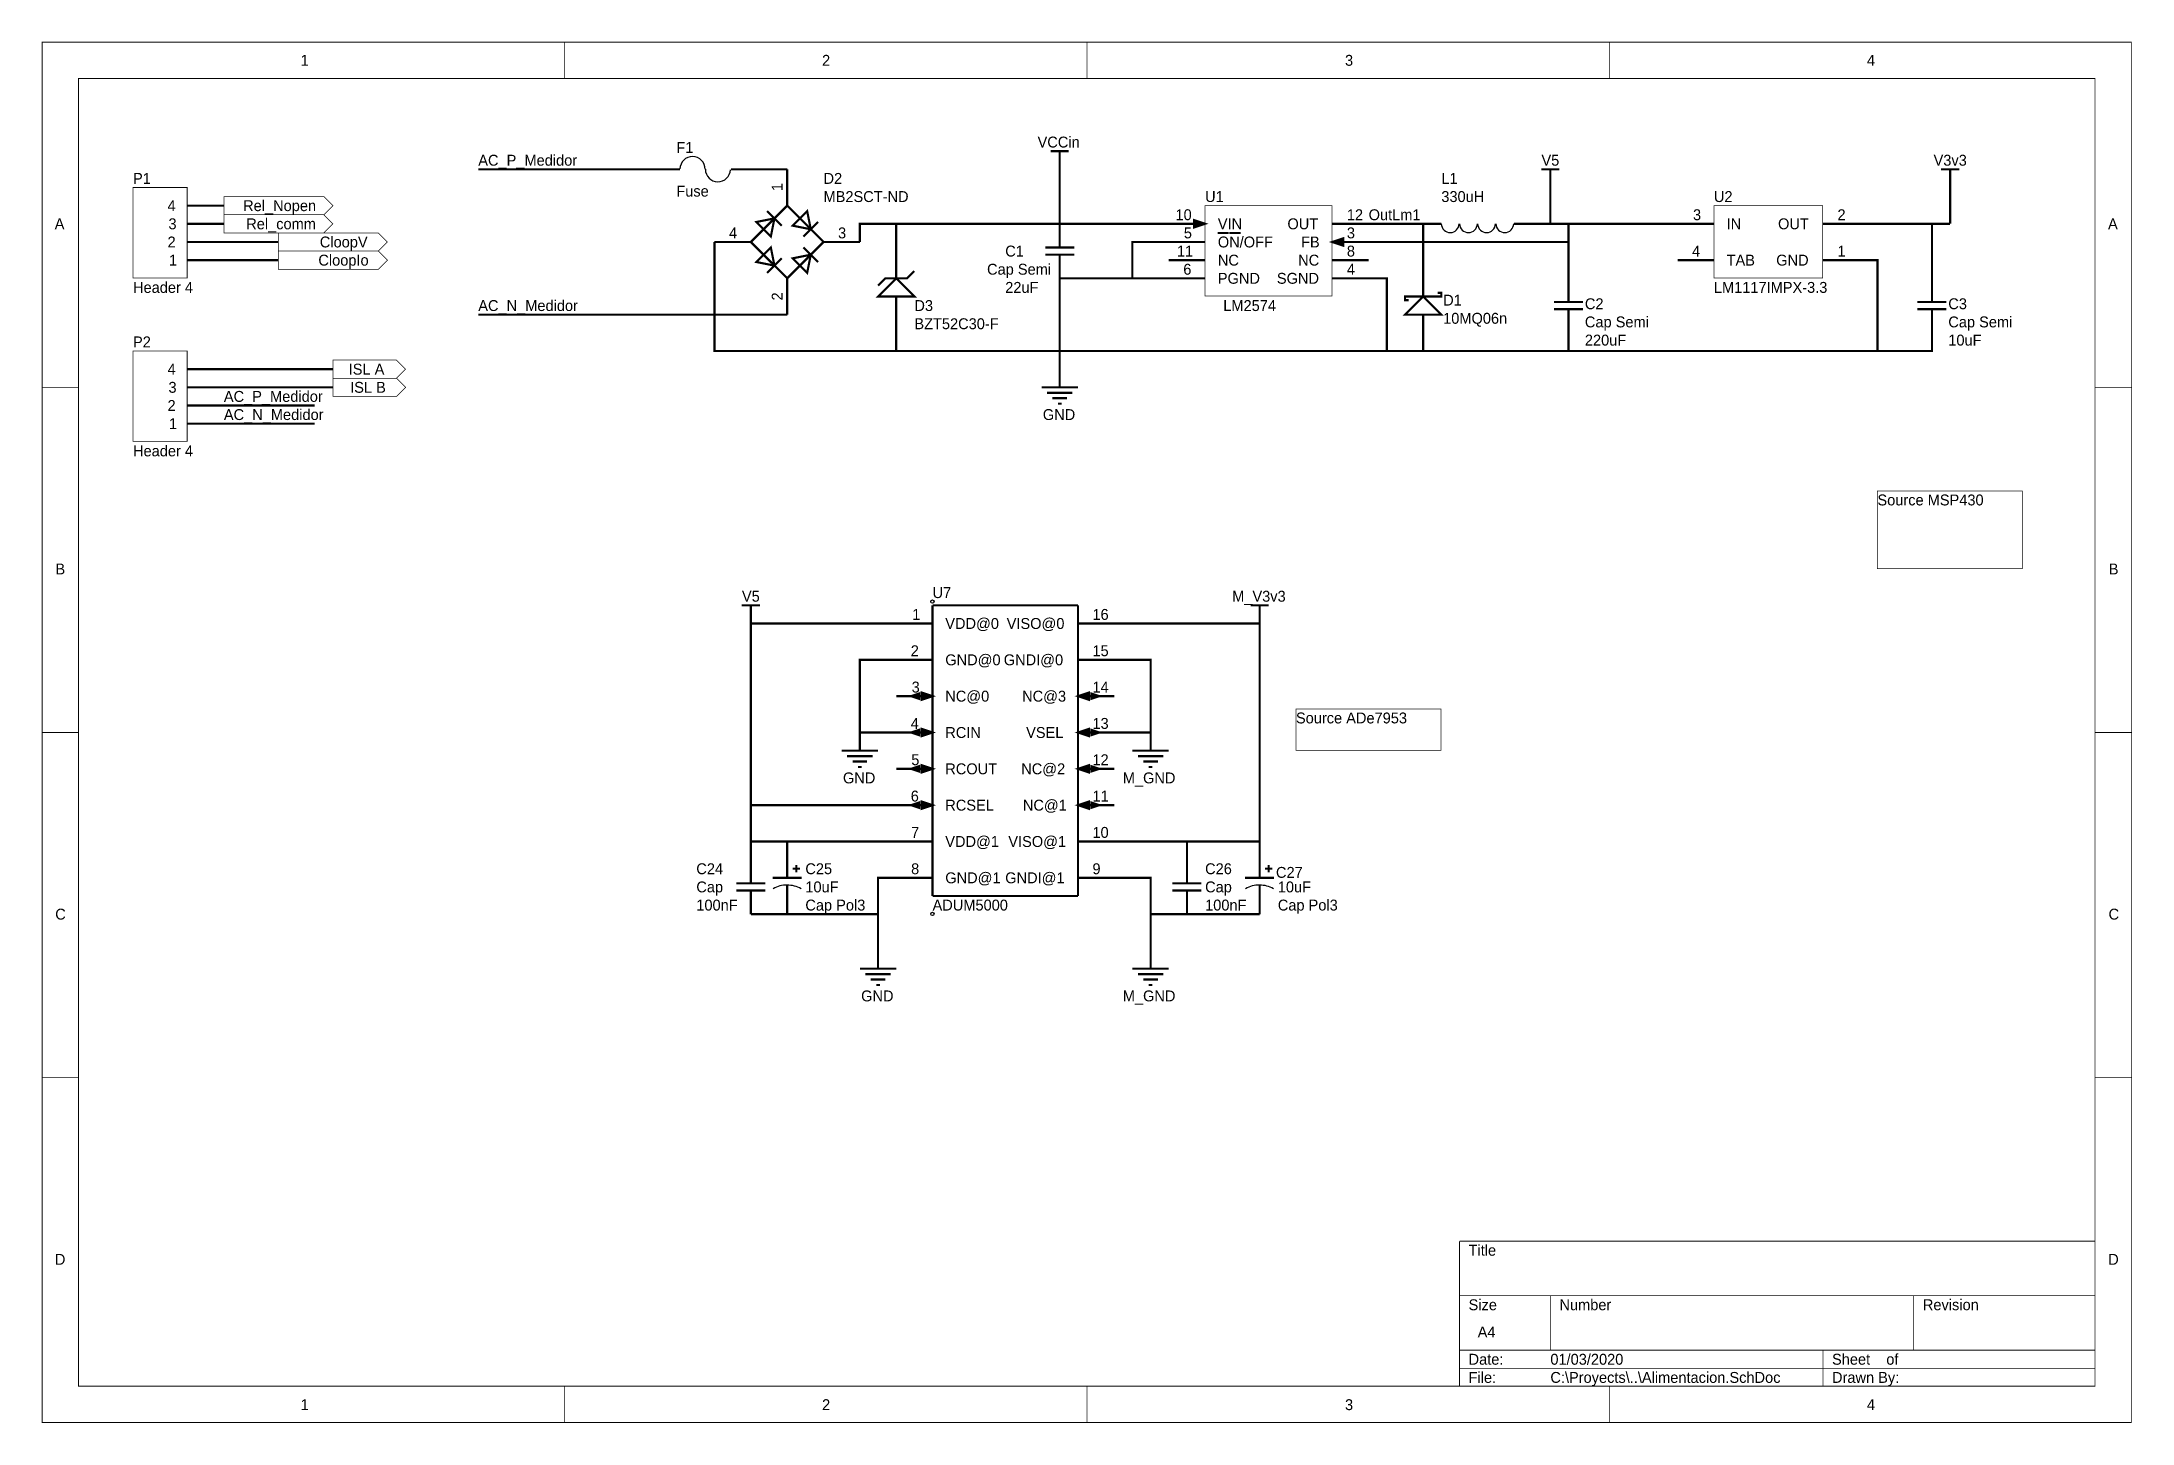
# Model space of a CAD drawing. Header units: millimetres. Extents: x 0 to 11.5, y 0 to 7.6.
import ezdxf

# ---------------------------------------------------------------- set-up
doc = ezdxf.new("R2010")
doc.units = ezdxf.units.MM
doc.header["$MEASUREMENT"] = 0
doc.layers.add('Sheet', color=255, linetype='Continuous')

msp = doc.modelspace()

# ---------------------------------------------------------------- linework, layer by layer
at = {"layer": 'Sheet'}
for points, const_width in [([(0, 7.6), (11.498, 7.6), (11.498, 0.002), (0, 0.002), (0, 7.6)], 0.0039), ([(2.875, 7.4), (2.875, 7.6)], 0.0039), ([(5.75, 7.4), (5.75, 7.6)], 0.0039), ([(8.625, 7.4), (8.625, 7.6)], 0.0039), ([(0.2, 7.4), (11.298, 7.4), (11.298, 0.202), (0.2, 0.202), (0.2, 7.4)], 0.0039), ([(3.3, 6.9), (2.4, 6.9)], 0.0118), ([(3.5, 6.9), (3.3, 6.9)], 0.0118), ([(3.5, 6.9), (3.51, 6.9)], 0.0118), ([(3.79, 6.9), (3.8, 6.9)], 0.0118), ([(3.8, 6.9), (4, 6.9)], 0.0118), ([(4, 6.9), (4.1, 6.9)], 0.0118), ([(4.1, 6.7), (4.1, 6.9)], 0.0118), ([(5.55, 7), (5.65, 7)], 0.0118), ([(5.6, 6.9), (5.6, 7)], 0.0118), ([(5.6, 6.9), (5.6, 6.6), (6.2, 6.6)], 0.0118), ([(8.25, 6.9), (8.35, 6.9)], 0.0118), ([(8.3, 6.8), (8.3, 6.9)], 0.0118), ([(10.45, 6.9), (10.55, 6.9)], 0.0118), ([(10.5, 6.8), (10.5, 6.9)], 0.0118), ([(0.5, 6.8), (0.798, 6.8), (0.798, 6.302), (0.5, 6.302), (0.5, 6.8)], 0.0039), ([(8.3, 6.8), (8.3, 6.6)], 0.0118), ([(10.5, 6.8), (10.5, 6.6)], 0.0118), ([(0.8, 6.7), (1, 6.7)], 0.0118), ([(4.1, 6.7), (3.9, 6.5), (4.1, 6.3), (4.3, 6.5), (4.1, 6.7)], 0.0118), ([(3.99, 6.67), (4.07, 6.59)], 0.0118), ([(6.4, 6.7), (7.098, 6.7), (7.098, 6.202), (6.4, 6.202), (6.4, 6.7)], 0.0039), ([(9.2, 6.7), (9.798, 6.7), (9.798, 6.302), (9.2, 6.302), (9.2, 6.7)], 0.0039), ([(0.8, 6.6), (1, 6.6)], 0.0118), ([(4.27, 6.61), (4.19, 6.53)], 0.0118), ([(4.5, 6.5), (4.5, 6.6), (4.7, 6.6)], 0.0118), ([(5.6, 6.6), (4.7, 6.6), (4.7, 6.5)], 0.0118), ([(5.6, 6.5), (5.6, 6.6)], 0.0118), ([(6.4, 6.6), (6.2, 6.6)], 0.0118), ([(7.1, 6.6), (7.3, 6.6)], 0.0118), ([(7.6, 6.4), (7.6, 6.6), (7.3, 6.6)], 0.0118), ([(7.7, 6.6), (7.6, 6.6)], 0.0118), ([(8.1, 6.6), (8.2, 6.6)], 0.0118), ([(8.2, 6.6), (8.3, 6.6), (8.4, 6.6), (8.4, 6.5), (8.4, 6.3)], 0.0118), ([(9, 6.6), (8.4, 6.6)], 0.0118), ([(9.2, 6.6), (9, 6.6)], 0.0118), ([(9.8, 6.6), (10, 6.6)], 0.0118), ([(10, 6.6), (10.4, 6.6), (10.5, 6.6)], 0.0118), ([(10.4, 6.3), (10.4, 6.6)], 0.0118), ([(0.8, 6.5), (1, 6.5)], 0.0118), ([(1, 6.5), (1.3, 6.5)], 0.0118), ([(3.9, 6.5), (3.7, 6.5)], 0.0118), ([(3.7, 6.5), (3.7, 5.9), (4.7, 5.9), (5.6, 5.9)], 0.0118), ([(4.19, 6.47), (4.27, 6.39)], 0.0118), ([(4.3, 6.5), (4.5, 6.5)], 0.0118), ([(4.7, 6.3), (4.7, 6.5)], 0.0118), ([(5.52, 6.47), (5.68, 6.47)], 0.0118), ([(5.6, 6.5), (5.6, 6.47)], 0.0118), ([(6.2, 6.5), (6, 6.5), (6, 6.3)], 0.0118), ([(6.4, 6.5), (6.2, 6.5)], 0.0118), ([(6.53, 6.55), (6.47, 6.55)], 0.0118), ([(6.595, 6.55), (6.533, 6.55)], 0.0118), ([(7.1, 6.5), (7.3, 6.5)], 0.0118), ([(7.3, 6.5), (8.4, 6.5)], 0.0118), ([(0.8, 6.4), (1, 6.4)], 0.0118), ([(1, 6.4), (1.3, 6.4)], 0.0118), ([(4.07, 6.41), (3.99, 6.33)], 0.0118), ([(4.8, 6.34), (4.76, 6.3), (4.64, 6.3), (4.6, 6.26)], 0.0118), ([(5.68, 6.43), (5.52, 6.43)], 0.0118), ([(5.6, 6.4), (5.6, 6.43)], 0.0118), ([(5.6, 6.4), (5.6, 6.3)], 0.0118), ([(6.4, 6.4), (6.2, 6.4)], 0.0118), ([(7.1, 6.4), (7.3, 6.4)], 0.0118), ([(7.6, 6.2), (7.6, 6.4)], 0.0118), ([(10, 6.4), (10.1, 6.4), (10.1, 5.9), (8.4, 5.9)], 0.0118), ([(9.2, 6.4), (9, 6.4)], 0.0118), ([(9.8, 6.4), (10, 6.4)], 0.0118), ([(4.1, 6.3), (4.1, 6.1)], 0.0118), ([(7.3, 6.3), (7.4, 6.3), (7.4, 5.9), (5.6, 5.9)], 0.0118), ([(5.6, 5.8), (5.6, 5.9), (5.6, 6.3), (6, 6.3), (6.2, 6.3)], 0.0118), ([(6.4, 6.3), (6.2, 6.3)], 0.0118), ([(7.1, 6.3), (7.3, 6.3)], 0.0118), ([(7.68, 6.22), (7.7, 6.22), (7.7, 6.2), (7.5, 6.2), (7.5, 6.18), (7.52, 6.18)], 0.0118), ([(8.4, 6.2), (8.4, 6.3)], 0.0118), ([(10.4, 6.2), (10.4, 6.3)], 0.0118), ([(4.1, 6.1), (2.4, 6.1)], 0.0118), ([(4.7, 6.2), (4.7, 6)], 0.0118), ([(7.6, 6.1), (7.6, 5.9)], 0.0118), ([(8.32, 6.17), (8.48, 6.17)], 0.0118), ([(8.48, 6.13), (8.32, 6.13)], 0.0118), ([(8.4, 6.2), (8.4, 6.17)], 0.0118), ([(8.4, 6.1), (8.4, 6.13)], 0.0118), ([(8.4, 6.1), (8.4, 6)], 0.0118), ([(10.32, 6.17), (10.48, 6.17)], 0.0118), ([(10.48, 6.13), (10.32, 6.13)], 0.0118), ([(10.4, 6.2), (10.4, 6.17)], 0.0118), ([(10.4, 6.1), (10.4, 6.13)], 0.0118), ([(10.4, 6.1), (10.4, 6)], 0.0118), ([(4.7, 5.9), (4.7, 6)], 0.0118), ([(8.4, 6), (8.4, 5.9), (7.6, 5.9), (7.4, 5.9)], 0.0118), ([(10.1, 5.9), (10.4, 5.9), (10.4, 6)], 0.0118), ([(0.5, 5.9), (0.798, 5.9), (0.798, 5.402), (0.5, 5.402), (0.5, 5.9)], 0.0039), ([(0.8, 5.8), (1, 5.8)], 0.0118), ([(1, 5.8), (1.6, 5.8)], 0.0118), ([(5.6, 5.8), (5.6, 5.7)], 0.0118), ([(0.2, 5.7), (0, 5.7)], 0.0039), ([(0.8, 5.7), (1, 5.7)], 0.0118), ([(1, 5.7), (1.6, 5.7)], 0.0118), ([(5.5, 5.7), (5.7, 5.7)], 0.0118), ([(5.53, 5.67), (5.67, 5.67)], 0.0118), ([(5.56, 5.64), (5.64, 5.64)], 0.0118), ([(11.3, 5.7), (11.5, 5.7)], 0.0039), ([(0.8, 5.6), (1, 5.6)], 0.0118), ([(1, 5.6), (1.5, 5.6)], 0.0118), ([(5.59, 5.61), (5.61, 5.61)], 0.0118), ([(0.8, 5.5), (1, 5.5)], 0.0118), ([(1, 5.5), (1.5, 5.5)], 0.0118), ([(10.1, 5.13), (10.898, 5.13), (10.898, 4.702), (10.1, 4.702), (10.1, 5.13)], 0.0039), ([(3.85, 4.5), (3.95, 4.5)], 0.0118), ([(3.9, 4.4), (3.9, 4.5)], 0.0118), ([(4.9, 2.9), (4.9, 4.5)], 0.0118), ([(4.9, 4.5), (5.7, 4.5)], 0.0118), ([(5.7, 4.5), (5.7, 2.9)], 0.0118), ([(6.65, 4.5), (6.75, 4.5)], 0.0118), ([(6.7, 4.4), (6.7, 4.5)], 0.0118), ([(4.7, 4.4), (3.9, 4.4)], 0.0118), ([(3.9, 3.4), (3.9, 4.4)], 0.0118), ([(4.9, 4.4), (4.7, 4.4)], 0.0118), ([(5.7, 4.4), (5.9, 4.4)], 0.0118), ([(5.9, 4.4), (6.7, 4.4)], 0.0118), ([(5.9, 3.2), (6.3, 3.2), (6.7, 3.2), (6.7, 4.4), (6.7, 4.4)], 0.0118), ([(4.7, 4.2), (4.7, 4.2), (4.5, 4.2), (4.5, 3.8), (4.6, 3.8), (4.7, 3.8)], 0.0118), ([(4.9, 4.2), (4.7, 4.2)], 0.0118), ([(5.7, 4.2), (5.9, 4.2)], 0.0118), ([(5.9, 3.8), (6.1, 3.8), (6.1, 4.2), (5.9, 4.2)], 0.0118), ([(4.9, 4), (4.7, 4)], 0.0118), ([(5.7, 4), (5.9, 4)], 0.0118), ([(6.9, 3.93), (7.698, 3.93), (7.698, 3.702), (6.9, 3.702), (6.9, 3.93)], 0.0039), ([(0.2, 3.8), (0, 3.8)], 0.0039), ([(4.5, 3.8), (4.5, 3.7)], 0.0118), ([(4.9, 3.8), (4.7, 3.8)], 0.0118), ([(5.7, 3.8), (5.9, 3.8)], 0.0118), ([(6.1, 3.8), (6.1, 3.7)], 0.0118), ([(11.3, 3.8), (11.5, 3.8)], 0.0039), ([(4.4, 3.7), (4.6, 3.7)], 0.0118), ([(6, 3.7), (6.2, 3.7)], 0.0118), ([(4.43, 3.67), (4.57, 3.67)], 0.0118), ([(4.46, 3.64), (4.54, 3.64)], 0.0118), ([(4.49, 3.61), (4.51, 3.61)], 0.0118), ([(4.9, 3.6), (4.7, 3.6)], 0.0118), ([(5.7, 3.6), (5.9, 3.6)], 0.0118), ([(6.03, 3.67), (6.17, 3.67)], 0.0118), ([(6.06, 3.64), (6.14, 3.64)], 0.0118), ([(6.09, 3.61), (6.11, 3.61)], 0.0118), ([(4.7, 3.4), (3.9, 3.4), (3.9, 3.4)], 0.0118), ([(3.9, 3.4), (3.9, 3.2), (4.1, 3.2), (4.7, 3.2)], 0.0118), ([(4.9, 3.4), (4.7, 3.4)], 0.0118), ([(5.7, 3.4), (5.9, 3.4)], 0.0118), ([(3.9, 3.1), (3.9, 3.2)], 0.0118), ([(4.1, 3.1), (4.1, 3.2)], 0.0118), ([(4.9, 3.2), (4.7, 3.2)], 0.0118), ([(5.7, 3.2), (5.9, 3.2)], 0.0118), ([(6.3, 3.1), (6.3, 3.2)], 0.0118), ([(6.7, 3.1), (6.7, 3.2)], 0.0118), ([(3.9, 3), (3.9, 3.1)], 0.0118), ([(3.9, 3), (3.9, 2.97)], 0.0118), ([(4.02, 3), (4.18, 3)], 0.0118), ([(4.1, 3), (4.1, 3.1)], 0.0118), ([(4.13, 3.05), (4.17, 3.05)], 0.0118), ([(4.15, 3.03), (4.15, 3.07)], 0.0118), ([(4.7, 3), (4.6, 3), (4.6, 2.8), (4.6, 2.6)], 0.0118), ([(4.9, 3), (4.7, 3)], 0.0118), ([(5.7, 3), (5.9, 3)], 0.0118), ([(5.9, 3), (6.1, 3), (6.1, 2.8), (6.1, 2.6)], 0.0118), ([(6.3, 3), (6.3, 3.1)], 0.0118), ([(6.3, 3), (6.3, 2.97)], 0.0118), ([(6.62, 3), (6.78, 3)], 0.0118), ([(6.7, 3), (6.7, 3.1)], 0.0118), ([(6.73, 3.05), (6.77, 3.05)], 0.0118), ([(6.75, 3.03), (6.75, 3.07)], 0.0118), ([(3.82, 2.97), (3.98, 2.97)], 0.0118), ([(3.98, 2.93), (3.82, 2.93)], 0.0118), ([(3.9, 2.9), (3.9, 2.93)], 0.0118), ([(3.9, 2.9), (3.9, 2.8)], 0.0118), ([(4.1, 2.96), (4.1, 2.9)], 0.0118), ([(4.1, 2.9), (4.1, 2.8)], 0.0118), ([(5.7, 2.9), (4.9, 2.9)], 0.0118), ([(6.22, 2.97), (6.38, 2.97)], 0.0118), ([(6.38, 2.93), (6.22, 2.93)], 0.0118), ([(6.3, 2.9), (6.3, 2.93)], 0.0118), ([(6.3, 2.9), (6.3, 2.8)], 0.0118), ([(6.7, 2.96), (6.7, 2.9)], 0.0118), ([(6.7, 2.9), (6.7, 2.8)], 0.0118), ([(3.9, 2.8), (4.1, 2.8), (4.6, 2.8)], 0.0118), ([(6.7, 2.8), (6.3, 2.8), (6.1, 2.8)], 0.0118), ([(4.6, 2.6), (4.6, 2.5)], 0.0118), ([(6.1, 2.6), (6.1, 2.5)], 0.0118), ([(4.5, 2.5), (4.7, 2.5)], 0.0118), ([(4.53, 2.47), (4.67, 2.47)], 0.0118), ([(4.56, 2.44), (4.64, 2.44)], 0.0118), ([(4.59, 2.41), (4.61, 2.41)], 0.0118), ([(6, 2.5), (6.2, 2.5)], 0.0118), ([(6.03, 2.47), (6.17, 2.47)], 0.0118), ([(6.06, 2.44), (6.14, 2.44)], 0.0118), ([(6.09, 2.41), (6.11, 2.41)], 0.0118), ([(0.2, 1.9), (0, 1.9)], 0.0039), ([(11.3, 1.9), (11.5, 1.9)], 0.0039), ([(7.8, 1), (11.3, 1)], 0.0039), ([(7.8, 0.2), (7.8, 1)], 0.0039), ([(7.8, 0.7), (11.3, 0.7)], 0.0039), ([(8.3, 0.4), (8.3, 0.7)], 0.0039), ([(10.3, 0.4), (10.3, 0.7)], 0.0039), ([(7.8, 0.4), (11.3, 0.4)], 0.0039), ([(9.8, 0.2), (9.8, 0.4)], 0.0039), ([(7.8, 0.3), (11.3, 0.3)], 0.0039), ([(2.875, 0.2), (2.875, 0)], 0.0039), ([(5.75, 0.2), (5.75, 0)], 0.0039), ([(8.625, 0.2), (8.625, 0)], 0.0039)]:
    msp.add_lwpolyline(points, dxfattribs=dict(at, const_width=const_width))
for points, const_width in [([(1, 6.65), (1, 6.75), (1.55, 6.75), (1.6, 6.7), (1.55, 6.65), (1, 6.65)], 0.0039), ([(4.23, 6.57), (4.13, 6.59), (4.21, 6.67), (4.23, 6.57)], 0.0118), ([(4.21, 6.67), (4.23, 6.57), (4.13, 6.59), (4.21, 6.67)], 0.0118), ([(1, 6.55), (1, 6.65), (1.55, 6.65), (1.6, 6.6), (1.55, 6.55), (1, 6.55)], 0.0039), ([(4.01, 6.53), (3.93, 6.61), (4.03, 6.63), (4.01, 6.53)], 0.0118), ([(3.93, 6.61), (4.03, 6.63), (4.01, 6.53), (3.93, 6.61)], 0.0118), ([(6.4, 6.6), (6.34, 6.58), (6.34, 6.62), (6.4, 6.6)], 0.0118), ([(6.34, 6.62), (6.4, 6.6), (6.34, 6.58), (6.34, 6.62)], 0.0039), ([(1.3, 6.45), (1.3, 6.55), (1.85, 6.55), (1.9, 6.5), (1.85, 6.45), (1.3, 6.45)], 0.0039), ([(1.3, 6.35), (1.3, 6.45), (1.85, 6.45), (1.9, 6.4), (1.85, 6.35), (1.3, 6.35)], 0.0039), ([(4.03, 6.37), (3.93, 6.39), (4.01, 6.47), (4.03, 6.37)], 0.0118), ([(4.01, 6.47), (4.03, 6.37), (3.93, 6.39), (4.01, 6.47)], 0.0118), ([(7.16, 6.48), (7.1, 6.5), (7.16, 6.52), (7.16, 6.48)], 0.0118), ([(7.16, 6.52), (7.1, 6.5), (7.16, 6.48), (7.16, 6.52)], 0.0039), ([(4.21, 6.33), (4.13, 6.41), (4.23, 6.43), (4.21, 6.33)], 0.0118), ([(4.13, 6.41), (4.23, 6.43), (4.21, 6.33), (4.13, 6.41)], 0.0118), ([(4.8, 6.2), (4.6, 6.2), (4.7, 6.3), (4.8, 6.2)], 0.0118), ([(4.8, 6.2), (4.7, 6.3), (4.6, 6.2), (4.8, 6.2)], 0.0118), ([(7.7, 6.1), (7.5, 6.1), (7.6, 6.2), (7.7, 6.1)], 0.0118), ([(7.7, 6.1), (7.6, 6.2), (7.5, 6.1), (7.7, 6.1)], 0.0118), ([(1.6, 5.75), (1.6, 5.85), (1.95, 5.85), (2, 5.8), (1.95, 5.75), (1.6, 5.75)], 0.0039), ([(1.6, 5.65), (1.6, 5.75), (1.95, 5.75), (2, 5.7), (1.95, 5.65), (1.6, 5.65)], 0.0039), ([(4.9, 4), (4.84, 3.98), (4.84, 4.02), (4.9, 4)], 0.0118), ([(5.76, 3.98), (5.7, 4), (5.76, 4.02), (5.76, 3.98)], 0.0118), ([(4.83, 3.98), (4.77, 4), (4.83, 4.02), (4.83, 3.98)], 0.0039), ([(4.83, 4.02), (4.83, 3.98), (4.77, 4), (4.83, 4.02)], 0.0039), ([(4.84, 4.02), (4.9, 4), (4.84, 3.98), (4.84, 4.02)], 0.0039), ([(5.76, 4.02), (5.7, 4), (5.76, 3.98), (5.76, 4.02)], 0.0039), ([(5.83, 4), (5.77, 3.98), (5.77, 4.02), (5.83, 4)], 0.0039), ([(5.77, 4.02), (5.77, 3.98), (5.83, 4), (5.77, 4.02)], 0.0039), ([(4.83, 3.78), (4.77, 3.8), (4.83, 3.82), (4.83, 3.78)], 0.0039), ([(4.83, 3.82), (4.83, 3.78), (4.77, 3.8), (4.83, 3.82)], 0.0039), ([(4.9, 3.8), (4.84, 3.78), (4.84, 3.82), (4.9, 3.8)], 0.0118), ([(4.84, 3.82), (4.9, 3.8), (4.84, 3.78), (4.84, 3.82)], 0.0039), ([(5.76, 3.78), (5.7, 3.8), (5.76, 3.82), (5.76, 3.78)], 0.0118), ([(5.76, 3.82), (5.7, 3.8), (5.76, 3.78), (5.76, 3.82)], 0.0039), ([(5.83, 3.8), (5.77, 3.78), (5.77, 3.82), (5.83, 3.8)], 0.0039), ([(5.77, 3.82), (5.77, 3.78), (5.83, 3.8), (5.77, 3.82)], 0.0039), ([(4.83, 3.58), (4.77, 3.6), (4.83, 3.62), (4.83, 3.58)], 0.0039), ([(4.83, 3.62), (4.83, 3.58), (4.77, 3.6), (4.83, 3.62)], 0.0039), ([(4.9, 3.6), (4.84, 3.58), (4.84, 3.62), (4.9, 3.6)], 0.0118), ([(4.84, 3.62), (4.9, 3.6), (4.84, 3.58), (4.84, 3.62)], 0.0039), ([(5.76, 3.58), (5.7, 3.6), (5.76, 3.62), (5.76, 3.58)], 0.0118), ([(5.76, 3.62), (5.7, 3.6), (5.76, 3.58), (5.76, 3.62)], 0.0039), ([(5.83, 3.6), (5.77, 3.58), (5.77, 3.62), (5.83, 3.6)], 0.0039), ([(5.77, 3.62), (5.77, 3.58), (5.83, 3.6), (5.77, 3.62)], 0.0039), ([(4.83, 3.38), (4.77, 3.4), (4.83, 3.42), (4.83, 3.38)], 0.0039), ([(4.83, 3.42), (4.83, 3.38), (4.77, 3.4), (4.83, 3.42)], 0.0039), ([(4.9, 3.4), (4.84, 3.38), (4.84, 3.42), (4.9, 3.4)], 0.0118), ([(4.84, 3.42), (4.9, 3.4), (4.84, 3.38), (4.84, 3.42)], 0.0039), ([(5.76, 3.38), (5.7, 3.4), (5.76, 3.42), (5.76, 3.38)], 0.0118), ([(5.76, 3.42), (5.7, 3.4), (5.76, 3.38), (5.76, 3.42)], 0.0039), ([(5.83, 3.4), (5.77, 3.38), (5.77, 3.42), (5.83, 3.4)], 0.0039), ([(5.77, 3.42), (5.77, 3.38), (5.83, 3.4), (5.77, 3.42)], 0.0039)]:
    msp.add_lwpolyline(points, close=True, dxfattribs=dict(at, const_width=const_width))
for centre, radius, start, end in [((3.579, 6.901), 0.0692, 359.3189, 178.8858), ((3.719, 6.901), 0.0691, 180.6975, 357.5505), ((7.749, 6.601), 0.0491, 180.9944, 270.9571), ((7.749, 6.601), 0.0491, 270.9571, 359.0388), ((7.849, 6.601), 0.0492, 180.9946, 270.9671), ((7.849, 6.601), 0.0492, 270.9671, 359.039), ((7.949, 6.601), 0.0492, 180.9937, 270.918), ((7.949, 6.601), 0.0492, 270.918, 359.0382), ((8.049, 6.601), 0.0491, 180.9938, 270.9274), ((8.049, 6.601), 0.0491, 270.9274, 359.0383), ((4.099, 2.801), 0.159, 89.7042, 118.8808), ((4.099, 2.801), 0.159, 60.6028, 89.7042), ((6.699, 2.801), 0.159, 89.6986, 118.8759), ((6.699, 2.801), 0.159, 60.598, 89.6986)]:
    msp.add_arc(centre, radius, start, end, dxfattribs=at)
for centre, ratio in [((4.899, 4.521), 0.999771), ((4.899, 2.801), 0.999782)]:
    msp.add_ellipse(centre, major_axis=(0, 0.00917), ratio=ratio, dxfattribs=at)
for points in [[(6.338, 6.577), (6.406, 6.6), (6.338, 6.623)], [(7.162, 6.523), (7.094, 6.5), (7.162, 6.477)], [(4.832, 4.023), (4.764, 4), (4.832, 3.977)], [(4.838, 3.977), (4.906, 4), (4.838, 4.023)], [(5.762, 4.023), (5.694, 4), (5.762, 3.977)], [(5.768, 3.977), (5.836, 4), (5.768, 4.023)], [(4.832, 3.823), (4.764, 3.8), (4.832, 3.777)], [(4.838, 3.777), (4.906, 3.8), (4.838, 3.823)], [(5.762, 3.823), (5.694, 3.8), (5.762, 3.777)], [(5.768, 3.777), (5.836, 3.8), (5.768, 3.823)], [(4.832, 3.623), (4.764, 3.6), (4.832, 3.577)], [(4.838, 3.577), (4.906, 3.6), (4.838, 3.623)], [(5.762, 3.623), (5.694, 3.6), (5.762, 3.577)], [(5.768, 3.577), (5.836, 3.6), (5.768, 3.623)], [(4.832, 3.423), (4.764, 3.4), (4.832, 3.377)], [(4.838, 3.377), (4.906, 3.4), (4.838, 3.423)], [(5.762, 3.423), (5.694, 3.4), (5.762, 3.377)], [(5.768, 3.377), (5.836, 3.4), (5.768, 3.423)]]:
    msp.add_solid(points, dxfattribs=at)

# ---------------------------------------------------------------- texts
for s, p in [('1', (1.422, 7.47)), ('2', (4.292, 7.47)), ('3', (7.17, 7.47)), ('4', (10.042, 7.47)), ('F1', (3.49, 6.99)), ('VCCin', (5.478, 7.02)), ('AC_P_Medidor', (2.4, 6.92)), ('V5', (8.251, 6.92)), ('V3v3', (10.409, 6.92)), ('P1', (0.5, 6.82)), ('Fuse', (3.49, 6.75)), ('D2', (4.3, 6.82)), ('L1', (7.7, 6.82)), ('4', (0.69, 6.67)), ('Rel_Nopen', (1.106, 6.67)), ('MB2SCT-ND', (4.3, 6.72)), ('10', (6.237, 6.62)), ('U1', (6.4, 6.72)), ('12', (7.18, 6.62)), ('OutLm1', (7.3, 6.62)), ('330uH', (7.7, 6.72)), ('3', (9.085, 6.62)), ('U2', (9.2, 6.72)), ('2', (9.88, 6.62)), ('A', (0.069, 6.57)), ('3', (0.695, 6.57)), ('Rel_comm', (1.123, 6.57)), ('4', (3.78, 6.52)), ('3', (4.38, 6.52)), ('5', (6.283, 6.52)), ('VIN', (6.47, 6.57)), ('OUT', (6.853, 6.57)), ('3', (7.18, 6.52)), ('IN', (9.27, 6.57)), ('OUT', (9.553, 6.57)), ('A', (11.369, 6.57)), ('2', (0.69, 6.47)), ('CloopV', (1.528, 6.47)), ('C1', (5.3, 6.42)), ('11', (6.245, 6.42)), ('ON/OFF', (6.47, 6.47)), ('FB', (6.928, 6.47)), ('8', (7.18, 6.42)), ('4', (9.08, 6.42)), ('1', (9.88, 6.42)), ('1', (0.698, 6.37)), ('CloopIo', (1.52, 6.37)), ('Cap Semi', (5.2, 6.32)), ('6', (6.28, 6.32)), ('NC', (6.47, 6.37)), ('PGND', (6.47, 6.27)), ('SGND', (6.795, 6.27)), ('NC', (6.912, 6.37)), ('4', (7.18, 6.32)), ('TAB', (9.27, 6.37)), ('GND', (9.543, 6.37)), ('Header 4', (0.5, 6.22)), ('22uF', (5.3, 6.22)), ('LM1117IMPX-3.3', (9.2, 6.22)), ('AC_N_Medidor', (2.4, 6.12)), ('D3', (4.8, 6.12)), ('LM2574', (6.5, 6.12)), ('10MQ06n', (7.71, 6.05)), ('D1', (7.71, 6.15)), ('C2', (8.49, 6.13)), ('C3', (10.49, 6.13)), ('BZT52C30-F', (4.8, 6.02)), ('Cap Semi', (8.49, 6.03)), ('220uF', (8.49, 5.93)), ('Cap Semi', (10.49, 6.03)), ('10uF', (10.49, 5.93)), ('P2', (0.5, 5.92)), ('4', (0.69, 5.77)), ('ISL A', (1.687, 5.77)), ('3', (0.695, 5.67)), ('AC_P_Medidor', (1, 5.62)), ('ISL B', (1.695, 5.67)), ('2', (0.69, 5.57)), ('1', (0.698, 5.47)), ('AC_N_Medidor', (1, 5.52)), ('GND', (5.507, 5.52)), ('Header 4', (0.5, 5.32)), ('Source MSP430', (10.1, 5.05)), ('B', (0.073, 4.67)), ('B', (11.373, 4.67)), ('V5', (3.851, 4.52)), ('U7', (4.9, 4.54)), ('M_V3v3', (6.549, 4.52)), ('1', (4.788, 4.42)), ('VDD@0', (4.97, 4.37)), ('VISO@0', (5.308, 4.37)), ('16', (5.78, 4.42)), ('2', (4.78, 4.22)), ('15', (5.78, 4.22)), ('GND@0', (4.97, 4.17)), ('GNDI@0', (5.292, 4.17)), ('3', (4.785, 4.02)), ('NC@0', (4.97, 3.97)), ('NC@3', (5.393, 3.97)), ('14', (5.78, 4.02)), ('4', (4.78, 3.82)), ('RCIN', (4.97, 3.77)), ('VSEL', (5.415, 3.77)), ('13', (5.78, 3.82)), ('Source ADe7953', (6.9, 3.85)), ('GND', (4.407, 3.52)), ('5', (4.783, 3.62)), ('RCOUT', (4.97, 3.57)), ('NC@2', (5.388, 3.57)), ('12', (5.78, 3.62)), ('M_GND', (5.947, 3.52)), ('6', (4.78, 3.42)), ('11', (5.78, 3.42)), ('RCSEL', (4.97, 3.37)), ('NC@1', (5.397, 3.37)), ('7', (4.782, 3.22)), ('VDD@1', (4.97, 3.17)), ('VISO@1', (5.317, 3.17)), ('10', (5.78, 3.22)), ('C24', (3.6, 3.02)), ('C25', (4.2, 3.02)), ('8', (4.782, 3.02)), ('GND@1', (4.97, 2.97)), ('GNDI@1', (5.3, 2.97)), ('9', (5.78, 3.02)), ('C26', (6.4, 3.02)), ('C27', (6.79, 3)), ('Cap', (3.6, 2.92)), ('100nF', (3.6, 2.82)), ('Cap Pol3', (4.2, 2.82)), ('10uF', (4.2, 2.92)), ('ADUM5000', (4.9, 2.82)), ('Cap', (6.4, 2.92)), ('100nF', (6.4, 2.82)), ('Cap Pol3', (6.8, 2.82)), ('10uF', (6.8, 2.92)), ('C', (0.072, 2.77)), ('C', (11.372, 2.77)), ('GND', (4.507, 2.32)), ('M_GND', (5.947, 2.32)), ('D', (0.07, 0.87)), ('Title', (7.85, 0.92)), ('D', (11.37, 0.87)), ('Size', (7.85, 0.62)), ('Number', (8.35, 0.62)), ('Revision', (10.35, 0.62)), ('A4', (7.9, 0.47)), ('Date:', (7.85, 0.32)), ('01/03/2020', (8.3, 0.32)), ('Sheet    of', (9.85, 0.32)), ('File:', (7.85, 0.22)), ('C:\\Proyects\\..\\Alimentacion.SchDoc', (8.3, 0.22)), ('Drawn By:', (9.85, 0.22)), ('1', (1.422, 0.07)), ('2', (4.292, 0.07)), ('3', (7.17, 0.07)), ('4', (10.042, 0.07))]:
    msp.add_text(s, height=0.06, dxfattribs=at).set_placement(p)
for s, p in [('1', (4.075, 6.78)), ('2', (4.075, 6.178))]:
    msp.add_text(s, height=0.06, rotation=90, dxfattribs=at).set_placement(p)

doc.saveas('drawing.dxf')
